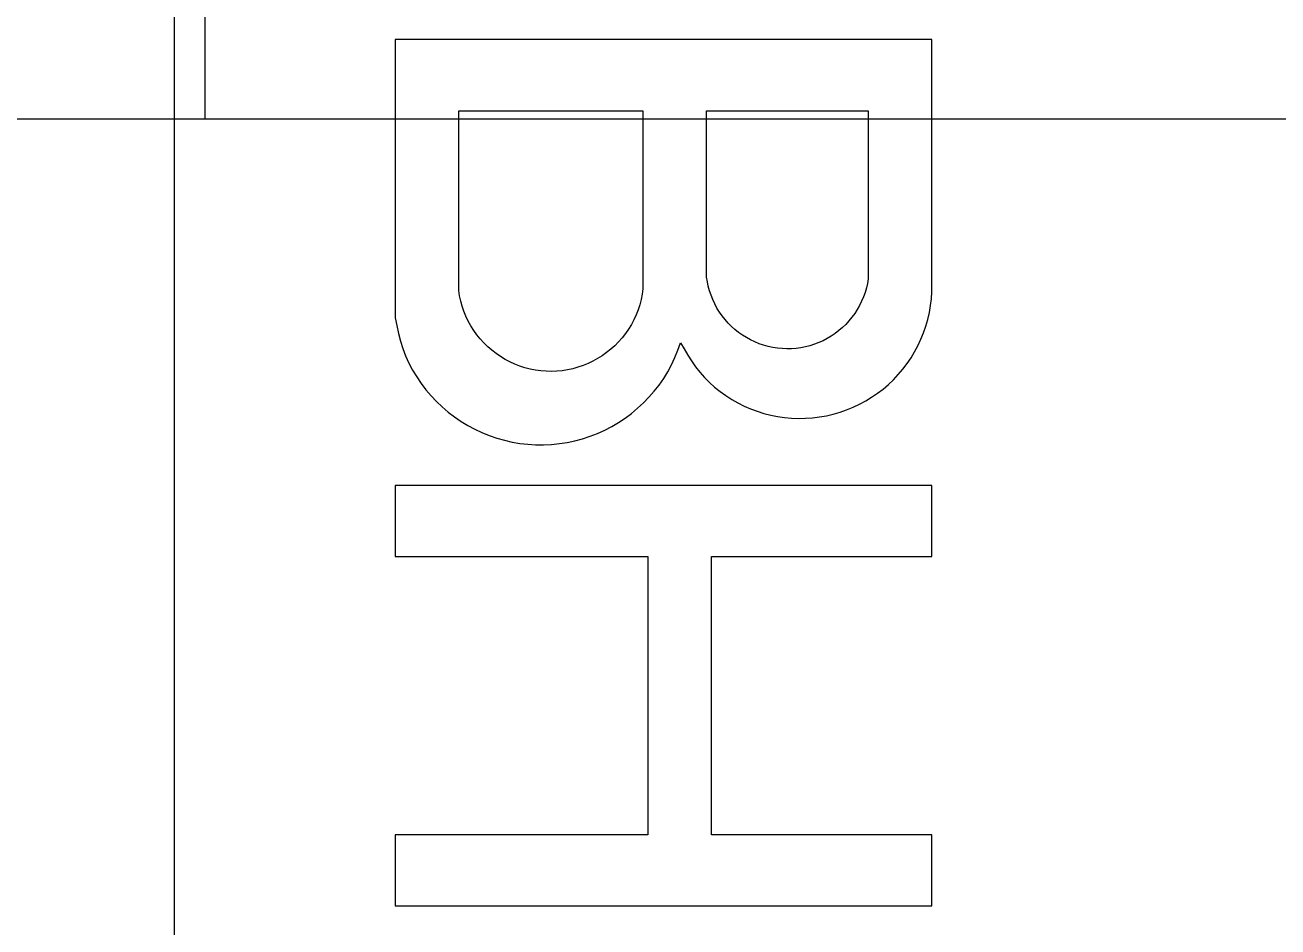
# Model space of a CAD drawing. Header units: millimetres. Extents: x 9328 to 11863, y 28633 to 29971.
# Drawn here: x 10189.89 to 10196.64, y 28815.1 to 28819.97 of the extents above; entities that cross this region are included whole.
import ezdxf

# ---------------------------------------------------------------- set-up
doc = ezdxf.new("R2010")
doc.units = ezdxf.units.MM
doc.linetypes.add('DASHED', pattern=[0])
doc.layers.add('dim_temp', color=161, linetype='Continuous', lineweight=9)
doc.layers.add('LP', color=7, linetype='Continuous', true_color=0xffffff)
doc.styles.add('_PUG_ERP', font='txt')
doc.dimstyles.new('_PUG_ERP', dxfattribs={"dimtxt": 8, "dimasz": 1.5, "dimexe": 0.5, "dimexo": 0.5, "dimgap": 0.5, "dimtad": 1, "dimtxsty": '_PUG_ERP', "dimblk": 'CLOSEDBLANK', "dimcen": 0, "dimclrd": 4, "dimclre": 4, "dimclrt": 3, "dimazin": 3, "dimtfac": 1, "dimtmove": 0, "dimatfit": 3, "dimldrblk": 'CLOSEDBLANK', "dimlwd": 9, "dimlwe": 9})

# ---------------------------------------------------------------- blocks, each defined once
blk = doc.blocks.new('*D1274')
at = {"layer": 'Defpoints', "color": 0}
for p in [(11099.4437, 28829.4611), (11104.4437, 28829.4611), (9349.4437, 28767.4611)]:
    blk.add_point(p, dxfattribs=at)
at = {"layer": 'dim_temp', "color": 4, "lineweight": 9}
blk.add_line((11099.9437, 28829.4611), (11117.5152, 28829.4611), dxfattribs=at)
at = {"layer": 'dim_temp', "color": 3, "lineweight": 18, "insert": (11111.2295, 28833.9611), "char_height": 8, "attachment_point": 5, "style": '_PUG_ERP'}
blk.add_mtext('62', dxfattribs=at)
blk = doc.blocks.new('_ClosedBlank')
blk = doc.blocks.new('*D1280')
at = {"layer": 'Defpoints', "color": 0}
for p in [(11099.4437, 28834.4611), (11099.4437, 28829.4611), (9349.4437, 28767.4611)]:
    blk.add_point(p, dxfattribs=at)
at = {"layer": 'dim_temp', "color": 4, "lineweight": 9}
blk.add_line((11099.4437, 28829.9611), (11099.4437, 28862.0087), dxfattribs=at)
at = {"layer": 'dim_temp', "color": 3, "lineweight": 18, "insert": (11094.9437, 28848.4849), "char_height": 8, "attachment_point": 5, "rotation": 90, "style": '_PUG_ERP'}
blk.add_mtext('1750', dxfattribs=at)

msp = doc.modelspace()

# ---------------------------------------------------------------- linework, layer by layer
at = {"layer": 'LP', "color": 31, "linetype": 'DASHED', "lineweight": 13, "ltscale": 1.77206}
for p in [(10190.8562, 28829.4611), (10183.4651, 28819.4611)]:
    msp.add_line(p, (10190.8562, 28819.4611), dxfattribs=at)
at = {"layer": 'LP', "color": 5, "linetype": 'DASHED', "lineweight": 13, "ltscale": 1.77206}
msp.add_line((10190.6907, 28828.7141), (10190.6907, 28799.4611), dxfattribs=at)
at = {"layer": 'LP', "color": 155, "linetype": 'DASHED', "lineweight": 13, "ltscale": 1.77206}
for p, q in [((10192.2256, 28819.5035), (10193.2192, 28819.5035)), ((10192.2256, 28818.535), (10192.2256, 28819.5035)), ((10192.2256, 28819.5035), (10193.2192, 28819.5035)), ((10192.2256, 28818.535), (10192.2256, 28819.5035)), ((10193.2192, 28819.5035), (10193.2192, 28818.5441)), ((10193.2192, 28819.5035), (10193.2192, 28818.5441)), ((10193.5625, 28819.5035), (10194.4342, 28819.5035)), ((10193.5625, 28818.6074), (10193.5625, 28819.5035)), ((10193.5625, 28819.5035), (10194.4342, 28819.5035)), ((10193.5625, 28818.6074), (10193.5625, 28819.5035)), ((10194.4342, 28819.5035), (10194.4342, 28818.5984)), ((10194.4342, 28819.5035), (10194.4342, 28818.5984))]:
    msp.add_line(p, q, dxfattribs=at)
at = {"layer": 'LP', "color": 2, "linetype": 'DASHED', "lineweight": 13, "ltscale": 1.77206}
msp.add_line((10190.8562, 28819.4611), (10276.8313, 28819.4611), dxfattribs=at)
at = {"layer": 'LP', "color": 155, "linetype": 'DASHED', "lineweight": 13, "ltscale": 1.77206}
for points in [[(10191.8823, 28819.8874), (10191.8823, 28819.8574), (10191.8823, 28819.8274), (10191.8823, 28819.7974), (10191.8823, 28819.7674), (10191.8823, 28819.7373), (10191.8823, 28819.7073), (10191.8823, 28819.6773), (10191.8823, 28819.6473), (10191.8823, 28819.6173), (10191.8823, 28819.5873), (10191.8823, 28819.5573), (10191.8823, 28819.5273), (10191.8823, 28819.4973), (10191.8823, 28819.4673), (10191.8823, 28819.4373), (10191.8823, 28819.4073), (10191.8823, 28819.3773), (10191.8823, 28819.3473), (10191.8823, 28819.3173), (10191.8823, 28819.2873), (10191.8823, 28819.2573), (10191.8823, 28819.2273), (10191.8823, 28819.1973), (10191.8823, 28819.1673), (10191.8823, 28819.1373), (10191.8823, 28819.1073), (10191.8823, 28819.0773), (10191.8823, 28819.0473), (10191.8823, 28819.0173), (10191.8823, 28818.9873), (10191.8823, 28818.9573), (10191.8823, 28818.9273), (10191.8823, 28818.8973), (10191.8823, 28818.8672), (10191.8823, 28818.8372), (10191.8823, 28818.8072), (10191.8823, 28818.7772), (10191.8823, 28818.7472), (10191.8823, 28818.7172), (10191.8823, 28818.6872), (10191.8823, 28818.6572), (10191.8823, 28818.6272), (10191.8823, 28818.5972), (10191.8823, 28818.5672), (10191.8823, 28818.5372), (10191.8823, 28818.5072), (10191.8823, 28818.4772), (10191.8823, 28818.4472), (10191.8823, 28818.4172), (10191.8823, 28818.3872)], [(10194.7775, 28819.8874), (10194.7198, 28819.8874), (10194.6621, 28819.8874), (10194.6044, 28819.8874), (10194.5467, 28819.8874), (10194.4889, 28819.8874), (10194.4311, 28819.8874), (10194.3733, 28819.8874), (10194.3154, 28819.8874), (10194.2576, 28819.8874), (10194.1997, 28819.8874), (10194.1418, 28819.8874), (10194.0839, 28819.8874), (10194.0259, 28819.8874), (10193.968, 28819.8874), (10193.91, 28819.8874), (10193.852, 28819.8874), (10193.7941, 28819.8874), (10193.7361, 28819.8874), (10193.678, 28819.8874), (10193.62, 28819.8874), (10193.562, 28819.8874), (10193.504, 28819.8874), (10193.446, 28819.8874), (10193.3879, 28819.8874), (10193.3299, 28819.8874), (10193.2719, 28819.8874), (10193.2138, 28819.8874), (10193.1558, 28819.8874), (10193.0978, 28819.8874), (10193.0398, 28819.8874), (10192.9817, 28819.8874), (10192.9237, 28819.8874), (10192.8657, 28819.8874), (10192.8077, 28819.8874), (10192.7498, 28819.8874), (10192.6918, 28819.8874), (10192.6339, 28819.8874), (10192.5759, 28819.8874), (10192.518, 28819.8874), (10192.4601, 28819.8874), (10192.4022, 28819.8874), (10192.3444, 28819.8874), (10192.2865, 28819.8874), (10192.2287, 28819.8874), (10192.1709, 28819.8874), (10192.1131, 28819.8874), (10192.0554, 28819.8874), (10191.9977, 28819.8874), (10191.94, 28819.8874), (10191.8823, 28819.8874)], [(10191.8823, 28819.8874), (10191.8823, 28819.8574), (10191.8823, 28819.8274), (10191.8823, 28819.7974), (10191.8823, 28819.7674), (10191.8823, 28819.7373), (10191.8823, 28819.7073), (10191.8823, 28819.6773), (10191.8823, 28819.6473), (10191.8823, 28819.6173), (10191.8823, 28819.5873), (10191.8823, 28819.5573), (10191.8823, 28819.5273), (10191.8823, 28819.4973), (10191.8823, 28819.4673), (10191.8823, 28819.4373), (10191.8823, 28819.4073), (10191.8823, 28819.3773), (10191.8823, 28819.3473), (10191.8823, 28819.3173), (10191.8823, 28819.2873), (10191.8823, 28819.2573), (10191.8823, 28819.2273), (10191.8823, 28819.1973), (10191.8823, 28819.1673), (10191.8823, 28819.1373), (10191.8823, 28819.1073), (10191.8823, 28819.0773), (10191.8823, 28819.0473), (10191.8823, 28819.0173), (10191.8823, 28818.9873), (10191.8823, 28818.9573), (10191.8823, 28818.9273), (10191.8823, 28818.8973), (10191.8823, 28818.8672), (10191.8823, 28818.8372), (10191.8823, 28818.8072), (10191.8823, 28818.7772), (10191.8823, 28818.7472), (10191.8823, 28818.7172), (10191.8823, 28818.6872), (10191.8823, 28818.6572), (10191.8823, 28818.6272), (10191.8823, 28818.5972), (10191.8823, 28818.5672), (10191.8823, 28818.5372), (10191.8823, 28818.5072), (10191.8823, 28818.4772), (10191.8823, 28818.4472), (10191.8823, 28818.4172), (10191.8823, 28818.3872)], [(10194.7775, 28819.8874), (10194.7198, 28819.8874), (10194.6621, 28819.8874), (10194.6044, 28819.8874), (10194.5467, 28819.8874), (10194.4889, 28819.8874), (10194.4311, 28819.8874), (10194.3733, 28819.8874), (10194.3154, 28819.8874), (10194.2576, 28819.8874), (10194.1997, 28819.8874), (10194.1418, 28819.8874), (10194.0839, 28819.8874), (10194.0259, 28819.8874), (10193.968, 28819.8874), (10193.91, 28819.8874), (10193.852, 28819.8874), (10193.7941, 28819.8874), (10193.7361, 28819.8874), (10193.678, 28819.8874), (10193.62, 28819.8874), (10193.562, 28819.8874), (10193.504, 28819.8874), (10193.446, 28819.8874), (10193.3879, 28819.8874), (10193.3299, 28819.8874), (10193.2719, 28819.8874), (10193.2138, 28819.8874), (10193.1558, 28819.8874), (10193.0978, 28819.8874), (10193.0398, 28819.8874), (10192.9817, 28819.8874), (10192.9237, 28819.8874), (10192.8657, 28819.8874), (10192.8077, 28819.8874), (10192.7498, 28819.8874), (10192.6918, 28819.8874), (10192.6339, 28819.8874), (10192.5759, 28819.8874), (10192.518, 28819.8874), (10192.4601, 28819.8874), (10192.4022, 28819.8874), (10192.3444, 28819.8874), (10192.2865, 28819.8874), (10192.2287, 28819.8874), (10192.1709, 28819.8874), (10192.1131, 28819.8874), (10192.0554, 28819.8874), (10191.9977, 28819.8874), (10191.94, 28819.8874), (10191.8823, 28819.8874)], [(10194.7775, 28818.5284), (10194.7775, 28818.5556), (10194.7775, 28818.5828), (10194.7775, 28818.6099), (10194.7775, 28818.6371), (10194.7775, 28818.6643), (10194.7775, 28818.6915), (10194.7775, 28818.7187), (10194.7775, 28818.7458), (10194.7775, 28818.773), (10194.7775, 28818.8002), (10194.7775, 28818.8274), (10194.7775, 28818.8546), (10194.7775, 28818.8817), (10194.7775, 28818.9089), (10194.7775, 28818.9361), (10194.7775, 28818.9633), (10194.7775, 28818.9905), (10194.7775, 28819.0176), (10194.7775, 28819.0448), (10194.7775, 28819.072), (10194.7775, 28819.0992), (10194.7775, 28819.1264), (10194.7775, 28819.1535), (10194.7775, 28819.1807), (10194.7775, 28819.2079), (10194.7775, 28819.2351), (10194.7775, 28819.2622), (10194.7775, 28819.2894), (10194.7775, 28819.3166), (10194.7775, 28819.3438), (10194.7775, 28819.371), (10194.7775, 28819.3981), (10194.7775, 28819.4253), (10194.7775, 28819.4525), (10194.7775, 28819.4797), (10194.7775, 28819.5069), (10194.7775, 28819.534), (10194.7775, 28819.5612), (10194.7775, 28819.5884), (10194.7775, 28819.6156), (10194.7775, 28819.6428), (10194.7775, 28819.6699), (10194.7775, 28819.6971), (10194.7775, 28819.7243), (10194.7775, 28819.7515), (10194.7775, 28819.7786), (10194.7775, 28819.8058), (10194.7775, 28819.833), (10194.7775, 28819.8602), (10194.7775, 28819.8874)], [(10194.7775, 28818.5284), (10194.7775, 28818.5556), (10194.7775, 28818.5828), (10194.7775, 28818.6099), (10194.7775, 28818.6371), (10194.7775, 28818.6643), (10194.7775, 28818.6915), (10194.7775, 28818.7187), (10194.7775, 28818.7458), (10194.7775, 28818.773), (10194.7775, 28818.8002), (10194.7775, 28818.8274), (10194.7775, 28818.8546), (10194.7775, 28818.8817), (10194.7775, 28818.9089), (10194.7775, 28818.9361), (10194.7775, 28818.9633), (10194.7775, 28818.9905), (10194.7775, 28819.0176), (10194.7775, 28819.0448), (10194.7775, 28819.072), (10194.7775, 28819.0992), (10194.7775, 28819.1264), (10194.7775, 28819.1535), (10194.7775, 28819.1807), (10194.7775, 28819.2079), (10194.7775, 28819.2351), (10194.7775, 28819.2622), (10194.7775, 28819.2894), (10194.7775, 28819.3166), (10194.7775, 28819.3438), (10194.7775, 28819.371), (10194.7775, 28819.3981), (10194.7775, 28819.4253), (10194.7775, 28819.4525), (10194.7775, 28819.4797), (10194.7775, 28819.5069), (10194.7775, 28819.534), (10194.7775, 28819.5612), (10194.7775, 28819.5884), (10194.7775, 28819.6156), (10194.7775, 28819.6428), (10194.7775, 28819.6699), (10194.7775, 28819.6971), (10194.7775, 28819.7243), (10194.7775, 28819.7515), (10194.7775, 28819.7786), (10194.7775, 28819.8058), (10194.7775, 28819.833), (10194.7775, 28819.8602), (10194.7775, 28819.8874)], [(10194.4342, 28818.5984), (10194.4299, 28818.5732), (10194.4241, 28818.5484), (10194.4169, 28818.524), (10194.4083, 28818.5), (10194.3984, 28818.4767), (10194.3872, 28818.4541), (10194.3748, 28818.4322), (10194.3611, 28818.411), (10194.346, 28818.3904), (10194.3299, 28818.3708), (10194.3127, 28818.3523), (10194.2945, 28818.3348), (10194.2754, 28818.3185), (10194.2553, 28818.3031), (10194.2343, 28818.2889), (10194.2124, 28818.2759), (10194.19, 28818.2643), (10194.1671, 28818.254), (10194.1435, 28818.2451), (10194.1194, 28818.2374), (10194.0948, 28818.2312), (10194.0698, 28818.2264), (10194.0448, 28818.223), (10194.0197, 28818.2211), (10193.9945, 28818.2206), (10193.9692, 28818.2216), (10193.9439, 28818.2241), (10193.9188, 28818.228), (10193.8941, 28818.2333), (10193.8699, 28818.24), (10193.846, 28818.2481), (10193.8224, 28818.2576), (10193.7994, 28818.2685), (10193.7772, 28818.2807), (10193.7557, 28818.294), (10193.7352, 28818.3085), (10193.7154, 28818.3243), (10193.6965, 28818.3412), (10193.6785, 28818.3593), (10193.6617, 28818.3782), (10193.6461, 28818.398), (10193.6316, 28818.4187), (10193.6183, 28818.4402), (10193.6062, 28818.4626), (10193.5954, 28818.4857), (10193.5861, 28818.5092), (10193.5781, 28818.5331), (10193.5715, 28818.5575), (10193.5663, 28818.5822), (10193.5625, 28818.6074)], [(10194.4342, 28818.5984), (10194.4299, 28818.5732), (10194.4241, 28818.5484), (10194.4169, 28818.524), (10194.4083, 28818.5), (10194.3984, 28818.4767), (10194.3872, 28818.4541), (10194.3748, 28818.4322), (10194.3611, 28818.411), (10194.346, 28818.3904), (10194.3299, 28818.3708), (10194.3127, 28818.3523), (10194.2945, 28818.3348), (10194.2754, 28818.3185), (10194.2553, 28818.3031), (10194.2343, 28818.2889), (10194.2124, 28818.2759), (10194.19, 28818.2643), (10194.1671, 28818.254), (10194.1435, 28818.2451), (10194.1194, 28818.2374), (10194.0948, 28818.2312), (10194.0698, 28818.2264), (10194.0448, 28818.223), (10194.0197, 28818.2211), (10193.9945, 28818.2206), (10193.9692, 28818.2216), (10193.9439, 28818.2241), (10193.9188, 28818.228), (10193.8941, 28818.2333), (10193.8699, 28818.24), (10193.846, 28818.2481), (10193.8224, 28818.2576), (10193.7994, 28818.2685), (10193.7772, 28818.2807), (10193.7557, 28818.294), (10193.7352, 28818.3085), (10193.7154, 28818.3243), (10193.6965, 28818.3412), (10193.6785, 28818.3593), (10193.6617, 28818.3782), (10193.6461, 28818.398), (10193.6316, 28818.4187), (10193.6183, 28818.4402), (10193.6062, 28818.4626), (10193.5954, 28818.4857), (10193.5861, 28818.5092), (10193.5781, 28818.5331), (10193.5715, 28818.5575), (10193.5663, 28818.5822), (10193.5625, 28818.6074)], [(10193.2192, 28818.5441), (10193.2152, 28818.5151), (10193.2094, 28818.4865), (10193.202, 28818.4582), (10193.1929, 28818.4304), (10193.1823, 28818.4033), (10193.1702, 28818.377), (10193.1566, 28818.3514), (10193.1416, 28818.3267), (10193.125, 28818.3027), (10193.107, 28818.2797), (10193.0878, 28818.2579), (10193.0674, 28818.2373), (10193.046, 28818.2179), (10193.0233, 28818.1998), (10192.9995, 28818.1829), (10192.9748, 28818.1674), (10192.9493, 28818.1535), (10192.9232, 28818.1411), (10192.8964, 28818.1302), (10192.8689, 28818.1209), (10192.8408, 28818.1131), (10192.8122, 28818.107), (10192.7836, 28818.1026), (10192.7548, 28818.0999), (10192.7259, 28818.0988), (10192.6969, 28818.0994), (10192.6678, 28818.1017), (10192.639, 28818.1057), (10192.6106, 28818.1113), (10192.5826, 28818.1186), (10192.5551, 28818.1274), (10192.528, 28818.1379), (10192.5014, 28818.15), (10192.4757, 28818.1635), (10192.451, 28818.1785), (10192.4272, 28818.1948), (10192.4043, 28818.2125), (10192.3824, 28818.2316), (10192.3615, 28818.252), (10192.342, 28818.2735), (10192.3238, 28818.296), (10192.3069, 28818.3195), (10192.2915, 28818.344), (10192.2773, 28818.3695), (10192.2647, 28818.3958), (10192.2537, 28818.4227), (10192.2442, 28818.45), (10192.2364, 28818.4779), (10192.2302, 28818.5062), (10192.2256, 28818.535)], [(10193.2192, 28818.5441), (10193.2152, 28818.5151), (10193.2094, 28818.4865), (10193.202, 28818.4582), (10193.1929, 28818.4304), (10193.1823, 28818.4033), (10193.1702, 28818.377), (10193.1566, 28818.3514), (10193.1416, 28818.3267), (10193.125, 28818.3027), (10193.107, 28818.2797), (10193.0878, 28818.2579), (10193.0674, 28818.2373), (10193.046, 28818.2179), (10193.0233, 28818.1998), (10192.9995, 28818.1829), (10192.9748, 28818.1674), (10192.9493, 28818.1535), (10192.9232, 28818.1411), (10192.8964, 28818.1302), (10192.8689, 28818.1209), (10192.8408, 28818.1131), (10192.8122, 28818.107), (10192.7836, 28818.1026), (10192.7548, 28818.0999), (10192.7259, 28818.0988), (10192.6969, 28818.0994), (10192.6678, 28818.1017), (10192.639, 28818.1057), (10192.6106, 28818.1113), (10192.5826, 28818.1186), (10192.5551, 28818.1274), (10192.528, 28818.1379), (10192.5014, 28818.15), (10192.4757, 28818.1635), (10192.451, 28818.1785), (10192.4272, 28818.1948), (10192.4043, 28818.2125), (10192.3824, 28818.2316), (10192.3615, 28818.252), (10192.342, 28818.2735), (10192.3238, 28818.296), (10192.3069, 28818.3195), (10192.2915, 28818.344), (10192.2773, 28818.3695), (10192.2647, 28818.3958), (10192.2537, 28818.4227), (10192.2442, 28818.45), (10192.2364, 28818.4779), (10192.2302, 28818.5062), (10192.2256, 28818.535)], [(10193.4225, 28818.2524), (10193.4415, 28818.2195), (10193.4609, 28818.1868), (10193.4811, 28818.1548), (10193.5025, 28818.1237), (10193.5255, 28818.0939), (10193.5504, 28818.0655), (10193.5772, 28818.0388), (10193.6056, 28818.0136), (10193.6354, 28817.99), (10193.6664, 28817.9681), (10193.6984, 28817.9477), (10193.7314, 28817.929), (10193.7652, 28817.9121), (10193.7999, 28817.897), (10193.8354, 28817.8837), (10193.8715, 28817.8724), (10193.9082, 28817.8631), (10193.9453, 28817.8557), (10193.9828, 28817.8503), (10194.0205, 28817.8469), (10194.0583, 28817.8455), (10194.0962, 28817.8461), (10194.1339, 28817.8487), (10194.1715, 28817.8533), (10194.2087, 28817.8599), (10194.2455, 28817.8684), (10194.2818, 28817.8789), (10194.3175, 28817.8913), (10194.3525, 28817.9056), (10194.3867, 28817.9217), (10194.42, 28817.9396), (10194.4522, 28817.9593), (10194.4834, 28817.9806), (10194.5135, 28818.0036), (10194.5422, 28818.0281), (10194.5696, 28818.0541), (10194.5957, 28818.0816), (10194.6202, 28818.1103), (10194.6431, 28818.1404), (10194.6644, 28818.1717), (10194.684, 28818.204), (10194.7019, 28818.2374), (10194.7181, 28818.2717), (10194.7326, 28818.3067), (10194.7451, 28818.3425), (10194.7557, 28818.3789), (10194.7641, 28818.4158), (10194.7703, 28818.4531), (10194.7744, 28818.4907), (10194.7775, 28818.5284)], [(10193.4225, 28818.2524), (10193.4415, 28818.2195), (10193.4609, 28818.1868), (10193.4811, 28818.1548), (10193.5025, 28818.1237), (10193.5255, 28818.0939), (10193.5504, 28818.0655), (10193.5772, 28818.0388), (10193.6056, 28818.0136), (10193.6354, 28817.99), (10193.6664, 28817.9681), (10193.6984, 28817.9477), (10193.7314, 28817.929), (10193.7652, 28817.9121), (10193.7999, 28817.897), (10193.8354, 28817.8837), (10193.8715, 28817.8724), (10193.9082, 28817.8631), (10193.9453, 28817.8557), (10193.9828, 28817.8503), (10194.0205, 28817.8469), (10194.0583, 28817.8455), (10194.0962, 28817.8461), (10194.1339, 28817.8487), (10194.1715, 28817.8533), (10194.2087, 28817.8599), (10194.2455, 28817.8684), (10194.2818, 28817.8789), (10194.3175, 28817.8913), (10194.3525, 28817.9056), (10194.3867, 28817.9217), (10194.42, 28817.9396), (10194.4522, 28817.9593), (10194.4834, 28817.9806), (10194.5135, 28818.0036), (10194.5422, 28818.0281), (10194.5696, 28818.0541), (10194.5957, 28818.0816), (10194.6202, 28818.1103), (10194.6431, 28818.1404), (10194.6644, 28818.1717), (10194.684, 28818.204), (10194.7019, 28818.2374), (10194.7181, 28818.2717), (10194.7326, 28818.3067), (10194.7451, 28818.3425), (10194.7557, 28818.3789), (10194.7641, 28818.4158), (10194.7703, 28818.4531), (10194.7744, 28818.4907), (10194.7775, 28818.5284)], [(10191.8823, 28818.3872), (10191.8916, 28818.3453), (10191.9014, 28818.3037), (10191.9123, 28818.2624), (10191.9249, 28818.2218), (10191.9397, 28818.182), (10191.957, 28818.1432), (10191.9769, 28818.1055), (10191.9991, 28818.0689), (10192.0233, 28818.0337), (10192.0494, 28817.9997), (10192.077, 28817.9672), (10192.1063, 28817.9362), (10192.1371, 28817.9068), (10192.1694, 28817.8792), (10192.2032, 28817.8533), (10192.2384, 28817.8293), (10192.2749, 28817.8072), (10192.3125, 28817.787), (10192.3511, 28817.769), (10192.3906, 28817.753), (10192.431, 28817.7392), (10192.472, 28817.7275), (10192.5136, 28817.7181), (10192.5557, 28817.7109), (10192.5981, 28817.706), (10192.6406, 28817.7034), (10192.6833, 28817.7031), (10192.7259, 28817.7051), (10192.7684, 28817.7094), (10192.8106, 28817.7159), (10192.8524, 28817.7248), (10192.8936, 28817.7358), (10192.9342, 28817.7491), (10192.9741, 28817.7645), (10193.013, 28817.782), (10193.051, 28817.8016), (10193.0878, 28817.8233), (10193.1234, 28817.8469), (10193.1576, 28817.8724), (10193.1905, 28817.8997), (10193.2218, 28817.9288), (10193.2517, 28817.9595), (10193.2799, 28817.9917), (10193.3064, 28818.0253), (10193.331, 28818.0603), (10193.3535, 28818.0967), (10193.3736, 28818.1342), (10193.3914, 28818.1729), (10193.4074, 28818.2125), (10193.4225, 28818.2524)], [(10191.8823, 28818.3872), (10191.8916, 28818.3453), (10191.9014, 28818.3037), (10191.9123, 28818.2624), (10191.9249, 28818.2218), (10191.9397, 28818.182), (10191.957, 28818.1432), (10191.9769, 28818.1055), (10191.9991, 28818.0689), (10192.0233, 28818.0337), (10192.0494, 28817.9997), (10192.077, 28817.9672), (10192.1063, 28817.9362), (10192.1371, 28817.9068), (10192.1694, 28817.8792), (10192.2032, 28817.8533), (10192.2384, 28817.8293), (10192.2749, 28817.8072), (10192.3125, 28817.787), (10192.3511, 28817.769), (10192.3906, 28817.753), (10192.431, 28817.7392), (10192.472, 28817.7275), (10192.5136, 28817.7181), (10192.5557, 28817.7109), (10192.5981, 28817.706), (10192.6406, 28817.7034), (10192.6833, 28817.7031), (10192.7259, 28817.7051), (10192.7684, 28817.7094), (10192.8106, 28817.7159), (10192.8524, 28817.7248), (10192.8936, 28817.7358), (10192.9342, 28817.7491), (10192.9741, 28817.7645), (10193.013, 28817.782), (10193.051, 28817.8016), (10193.0878, 28817.8233), (10193.1234, 28817.8469), (10193.1576, 28817.8724), (10193.1905, 28817.8997), (10193.2218, 28817.9288), (10193.2517, 28817.9595), (10193.2799, 28817.9917), (10193.3064, 28818.0253), (10193.331, 28818.0603), (10193.3535, 28818.0967), (10193.3736, 28818.1342), (10193.3914, 28818.1729), (10193.4074, 28818.2125), (10193.4225, 28818.2524)], [(10194.7775, 28817.4845), (10194.7198, 28817.4845), (10194.6621, 28817.4845), (10194.6044, 28817.4845), (10194.5467, 28817.4845), (10194.4889, 28817.4845), (10194.4311, 28817.4845), (10194.3733, 28817.4845), (10194.3154, 28817.4845), (10194.2576, 28817.4845), (10194.1997, 28817.4845), (10194.1418, 28817.4845), (10194.0839, 28817.4845), (10194.0259, 28817.4845), (10193.968, 28817.4845), (10193.91, 28817.4845), (10193.852, 28817.4845), (10193.7941, 28817.4845), (10193.7361, 28817.4845), (10193.678, 28817.4845), (10193.62, 28817.4845), (10193.562, 28817.4845), (10193.504, 28817.4845), (10193.446, 28817.4845), (10193.3879, 28817.4845), (10193.3299, 28817.4845), (10193.2719, 28817.4845), (10193.2138, 28817.4845), (10193.1558, 28817.4845), (10193.0978, 28817.4845), (10193.0398, 28817.4845), (10192.9817, 28817.4845), (10192.9237, 28817.4845), (10192.8657, 28817.4845), (10192.8077, 28817.4845), (10192.7498, 28817.4845), (10192.6918, 28817.4845), (10192.6339, 28817.4845), (10192.5759, 28817.4845), (10192.518, 28817.4845), (10192.4601, 28817.4845), (10192.4022, 28817.4845), (10192.3444, 28817.4845), (10192.2865, 28817.4845), (10192.2287, 28817.4845), (10192.1709, 28817.4845), (10192.1131, 28817.4845), (10192.0554, 28817.4845), (10191.9977, 28817.4845), (10191.94, 28817.4845), (10191.8823, 28817.4845)], [(10191.8823, 28817.4845), (10191.8823, 28817.4768), (10191.8823, 28817.4692), (10191.8823, 28817.4615), (10191.8823, 28817.4538), (10191.8823, 28817.4461), (10191.8823, 28817.4385), (10191.8823, 28817.4308), (10191.8823, 28817.4231), (10191.8823, 28817.4154), (10191.8823, 28817.4077), (10191.8823, 28817.4001), (10191.8823, 28817.3924), (10191.8823, 28817.3847), (10191.8823, 28817.377), (10191.8823, 28817.3694), (10191.8823, 28817.3617), (10191.8823, 28817.354), (10191.8823, 28817.3463), (10191.8823, 28817.3386), (10191.8823, 28817.331), (10191.8823, 28817.3233), (10191.8823, 28817.3156), (10191.8823, 28817.3079), (10191.8823, 28817.3003), (10191.8823, 28817.2926), (10191.8823, 28817.2849), (10191.8823, 28817.2772), (10191.8823, 28817.2695), (10191.8823, 28817.2619), (10191.8823, 28817.2542), (10191.8823, 28817.2465), (10191.8823, 28817.2388), (10191.8823, 28817.2312), (10191.8823, 28817.2235), (10191.8823, 28817.2158), (10191.8823, 28817.2081), (10191.8823, 28817.2004), (10191.8823, 28817.1928), (10191.8823, 28817.1851), (10191.8823, 28817.1774), (10191.8823, 28817.1697), (10191.8823, 28817.162), (10191.8823, 28817.1544), (10191.8823, 28817.1467), (10191.8823, 28817.139), (10191.8823, 28817.1313), (10191.8823, 28817.1237), (10191.8823, 28817.116), (10191.8823, 28817.1083), (10191.8823, 28817.1006)], [(10194.7775, 28817.4845), (10194.7198, 28817.4845), (10194.6621, 28817.4845), (10194.6044, 28817.4845), (10194.5467, 28817.4845), (10194.4889, 28817.4845), (10194.4311, 28817.4845), (10194.3733, 28817.4845), (10194.3154, 28817.4845), (10194.2576, 28817.4845), (10194.1997, 28817.4845), (10194.1418, 28817.4845), (10194.0839, 28817.4845), (10194.0259, 28817.4845), (10193.968, 28817.4845), (10193.91, 28817.4845), (10193.852, 28817.4845), (10193.7941, 28817.4845), (10193.7361, 28817.4845), (10193.678, 28817.4845), (10193.62, 28817.4845), (10193.562, 28817.4845), (10193.504, 28817.4845), (10193.446, 28817.4845), (10193.3879, 28817.4845), (10193.3299, 28817.4845), (10193.2719, 28817.4845), (10193.2138, 28817.4845), (10193.1558, 28817.4845), (10193.0978, 28817.4845), (10193.0398, 28817.4845), (10192.9817, 28817.4845), (10192.9237, 28817.4845), (10192.8657, 28817.4845), (10192.8077, 28817.4845), (10192.7498, 28817.4845), (10192.6918, 28817.4845), (10192.6339, 28817.4845), (10192.5759, 28817.4845), (10192.518, 28817.4845), (10192.4601, 28817.4845), (10192.4022, 28817.4845), (10192.3444, 28817.4845), (10192.2865, 28817.4845), (10192.2287, 28817.4845), (10192.1709, 28817.4845), (10192.1131, 28817.4845), (10192.0554, 28817.4845), (10191.9977, 28817.4845), (10191.94, 28817.4845), (10191.8823, 28817.4845)], [(10191.8823, 28817.4845), (10191.8823, 28817.4768), (10191.8823, 28817.4692), (10191.8823, 28817.4615), (10191.8823, 28817.4538), (10191.8823, 28817.4461), (10191.8823, 28817.4385), (10191.8823, 28817.4308), (10191.8823, 28817.4231), (10191.8823, 28817.4154), (10191.8823, 28817.4077), (10191.8823, 28817.4001), (10191.8823, 28817.3924), (10191.8823, 28817.3847), (10191.8823, 28817.377), (10191.8823, 28817.3694), (10191.8823, 28817.3617), (10191.8823, 28817.354), (10191.8823, 28817.3463), (10191.8823, 28817.3386), (10191.8823, 28817.331), (10191.8823, 28817.3233), (10191.8823, 28817.3156), (10191.8823, 28817.3079), (10191.8823, 28817.3003), (10191.8823, 28817.2926), (10191.8823, 28817.2849), (10191.8823, 28817.2772), (10191.8823, 28817.2695), (10191.8823, 28817.2619), (10191.8823, 28817.2542), (10191.8823, 28817.2465), (10191.8823, 28817.2388), (10191.8823, 28817.2312), (10191.8823, 28817.2235), (10191.8823, 28817.2158), (10191.8823, 28817.2081), (10191.8823, 28817.2004), (10191.8823, 28817.1928), (10191.8823, 28817.1851), (10191.8823, 28817.1774), (10191.8823, 28817.1697), (10191.8823, 28817.162), (10191.8823, 28817.1544), (10191.8823, 28817.1467), (10191.8823, 28817.139), (10191.8823, 28817.1313), (10191.8823, 28817.1237), (10191.8823, 28817.116), (10191.8823, 28817.1083), (10191.8823, 28817.1006)], [(10194.7775, 28817.1006), (10194.7775, 28817.1083), (10194.7775, 28817.116), (10194.7775, 28817.1237), (10194.7775, 28817.1313), (10194.7775, 28817.139), (10194.7775, 28817.1467), (10194.7775, 28817.1544), (10194.7775, 28817.162), (10194.7775, 28817.1697), (10194.7775, 28817.1774), (10194.7775, 28817.1851), (10194.7775, 28817.1928), (10194.7775, 28817.2004), (10194.7775, 28817.2081), (10194.7775, 28817.2158), (10194.7775, 28817.2235), (10194.7775, 28817.2312), (10194.7775, 28817.2388), (10194.7775, 28817.2465), (10194.7775, 28817.2542), (10194.7775, 28817.2619), (10194.7775, 28817.2695), (10194.7775, 28817.2772), (10194.7775, 28817.2849), (10194.7775, 28817.2926), (10194.7775, 28817.3003), (10194.7775, 28817.3079), (10194.7775, 28817.3156), (10194.7775, 28817.3233), (10194.7775, 28817.331), (10194.7775, 28817.3386), (10194.7775, 28817.3463), (10194.7775, 28817.354), (10194.7775, 28817.3617), (10194.7775, 28817.3694), (10194.7775, 28817.377), (10194.7775, 28817.3847), (10194.7775, 28817.3924), (10194.7775, 28817.4001), (10194.7775, 28817.4077), (10194.7775, 28817.4154), (10194.7775, 28817.4231), (10194.7775, 28817.4308), (10194.7775, 28817.4385), (10194.7775, 28817.4461), (10194.7775, 28817.4538), (10194.7775, 28817.4615), (10194.7775, 28817.4692), (10194.7775, 28817.4768), (10194.7775, 28817.4845)], [(10194.7775, 28817.1006), (10194.7775, 28817.1083), (10194.7775, 28817.116), (10194.7775, 28817.1237), (10194.7775, 28817.1313), (10194.7775, 28817.139), (10194.7775, 28817.1467), (10194.7775, 28817.1544), (10194.7775, 28817.162), (10194.7775, 28817.1697), (10194.7775, 28817.1774), (10194.7775, 28817.1851), (10194.7775, 28817.1928), (10194.7775, 28817.2004), (10194.7775, 28817.2081), (10194.7775, 28817.2158), (10194.7775, 28817.2235), (10194.7775, 28817.2312), (10194.7775, 28817.2388), (10194.7775, 28817.2465), (10194.7775, 28817.2542), (10194.7775, 28817.2619), (10194.7775, 28817.2695), (10194.7775, 28817.2772), (10194.7775, 28817.2849), (10194.7775, 28817.2926), (10194.7775, 28817.3003), (10194.7775, 28817.3079), (10194.7775, 28817.3156), (10194.7775, 28817.3233), (10194.7775, 28817.331), (10194.7775, 28817.3386), (10194.7775, 28817.3463), (10194.7775, 28817.354), (10194.7775, 28817.3617), (10194.7775, 28817.3694), (10194.7775, 28817.377), (10194.7775, 28817.3847), (10194.7775, 28817.3924), (10194.7775, 28817.4001), (10194.7775, 28817.4077), (10194.7775, 28817.4154), (10194.7775, 28817.4231), (10194.7775, 28817.4308), (10194.7775, 28817.4385), (10194.7775, 28817.4461), (10194.7775, 28817.4538), (10194.7775, 28817.4615), (10194.7775, 28817.4692), (10194.7775, 28817.4768), (10194.7775, 28817.4845)], [(10191.8823, 28817.1006), (10191.9095, 28817.1006), (10191.9367, 28817.1006), (10191.9638, 28817.1006), (10191.991, 28817.1006), (10192.0182, 28817.1006), (10192.0454, 28817.1006), (10192.0726, 28817.1006), (10192.0998, 28817.1006), (10192.127, 28817.1006), (10192.1543, 28817.1006), (10192.1815, 28817.1006), (10192.2087, 28817.1006), (10192.236, 28817.1006), (10192.2632, 28817.1006), (10192.2905, 28817.1006), (10192.3177, 28817.1006), (10192.345, 28817.1006), (10192.3722, 28817.1006), (10192.3995, 28817.1006), (10192.4268, 28817.1006), (10192.454, 28817.1006), (10192.4813, 28817.1006), (10192.5086, 28817.1006), (10192.5359, 28817.1006), (10192.5632, 28817.1006), (10192.5905, 28817.1006), (10192.6178, 28817.1006), (10192.6451, 28817.1006), (10192.6724, 28817.1006), (10192.6997, 28817.1006), (10192.727, 28817.1006), (10192.7543, 28817.1006), (10192.7816, 28817.1006), (10192.809, 28817.1006), (10192.8363, 28817.1006), (10192.8636, 28817.1006), (10192.8909, 28817.1006), (10192.9183, 28817.1006), (10192.9456, 28817.1006), (10192.9729, 28817.1006), (10193.0003, 28817.1006), (10193.0276, 28817.1006), (10193.0549, 28817.1006), (10193.0823, 28817.1006), (10193.1096, 28817.1006), (10193.137, 28817.1006), (10193.1643, 28817.1006), (10193.1916, 28817.1006), (10193.219, 28817.1006), (10193.2463, 28817.1006)], [(10191.8823, 28817.1006), (10191.9095, 28817.1006), (10191.9367, 28817.1006), (10191.9638, 28817.1006), (10191.991, 28817.1006), (10192.0182, 28817.1006), (10192.0454, 28817.1006), (10192.0726, 28817.1006), (10192.0998, 28817.1006), (10192.127, 28817.1006), (10192.1543, 28817.1006), (10192.1815, 28817.1006), (10192.2087, 28817.1006), (10192.236, 28817.1006), (10192.2632, 28817.1006), (10192.2905, 28817.1006), (10192.3177, 28817.1006), (10192.345, 28817.1006), (10192.3722, 28817.1006), (10192.3995, 28817.1006), (10192.4268, 28817.1006), (10192.454, 28817.1006), (10192.4813, 28817.1006), (10192.5086, 28817.1006), (10192.5359, 28817.1006), (10192.5632, 28817.1006), (10192.5905, 28817.1006), (10192.6178, 28817.1006), (10192.6451, 28817.1006), (10192.6724, 28817.1006), (10192.6997, 28817.1006), (10192.727, 28817.1006), (10192.7543, 28817.1006), (10192.7816, 28817.1006), (10192.809, 28817.1006), (10192.8363, 28817.1006), (10192.8636, 28817.1006), (10192.8909, 28817.1006), (10192.9183, 28817.1006), (10192.9456, 28817.1006), (10192.9729, 28817.1006), (10193.0003, 28817.1006), (10193.0276, 28817.1006), (10193.0549, 28817.1006), (10193.0823, 28817.1006), (10193.1096, 28817.1006), (10193.137, 28817.1006), (10193.1643, 28817.1006), (10193.1916, 28817.1006), (10193.219, 28817.1006), (10193.2463, 28817.1006)], [(10193.2463, 28817.1006), (10193.2463, 28817.0706), (10193.2463, 28817.0406), (10193.2463, 28817.0107), (10193.2463, 28816.9807), (10193.2463, 28816.9507), (10193.2463, 28816.9207), (10193.2463, 28816.8907), (10193.2463, 28816.8607), (10193.2463, 28816.8307), (10193.2463, 28816.8007), (10193.2463, 28816.7707), (10193.2463, 28816.7408), (10193.2463, 28816.7108), (10193.2463, 28816.6808), (10193.2463, 28816.6508), (10193.2463, 28816.6208), (10193.2463, 28816.5908), (10193.2463, 28816.5608), (10193.2463, 28816.5308), (10193.2463, 28816.5008), (10193.2463, 28816.4708), (10193.2463, 28816.4409), (10193.2463, 28816.4109), (10193.2463, 28816.3809), (10193.2463, 28816.3509), (10193.2463, 28816.3209), (10193.2463, 28816.2909), (10193.2463, 28816.2609), (10193.2463, 28816.2309), (10193.2463, 28816.2009), (10193.2463, 28816.1709), (10193.2463, 28816.141), (10193.2463, 28816.111), (10193.2463, 28816.081), (10193.2463, 28816.051), (10193.2463, 28816.021), (10193.2463, 28815.991), (10193.2463, 28815.961), (10193.2463, 28815.931), (10193.2463, 28815.901), (10193.2463, 28815.8711), (10193.2463, 28815.8411), (10193.2463, 28815.8111), (10193.2463, 28815.7811), (10193.2463, 28815.7511), (10193.2463, 28815.7211), (10193.2463, 28815.6911), (10193.2463, 28815.6611), (10193.2463, 28815.6311), (10193.2463, 28815.6011)], [(10193.2463, 28817.1006), (10193.2463, 28817.0706), (10193.2463, 28817.0406), (10193.2463, 28817.0107), (10193.2463, 28816.9807), (10193.2463, 28816.9507), (10193.2463, 28816.9207), (10193.2463, 28816.8907), (10193.2463, 28816.8607), (10193.2463, 28816.8307), (10193.2463, 28816.8007), (10193.2463, 28816.7707), (10193.2463, 28816.7408), (10193.2463, 28816.7108), (10193.2463, 28816.6808), (10193.2463, 28816.6508), (10193.2463, 28816.6208), (10193.2463, 28816.5908), (10193.2463, 28816.5608), (10193.2463, 28816.5308), (10193.2463, 28816.5008), (10193.2463, 28816.4708), (10193.2463, 28816.4409), (10193.2463, 28816.4109), (10193.2463, 28816.3809), (10193.2463, 28816.3509), (10193.2463, 28816.3209), (10193.2463, 28816.2909), (10193.2463, 28816.2609), (10193.2463, 28816.2309), (10193.2463, 28816.2009), (10193.2463, 28816.1709), (10193.2463, 28816.141), (10193.2463, 28816.111), (10193.2463, 28816.081), (10193.2463, 28816.051), (10193.2463, 28816.021), (10193.2463, 28815.991), (10193.2463, 28815.961), (10193.2463, 28815.931), (10193.2463, 28815.901), (10193.2463, 28815.8711), (10193.2463, 28815.8411), (10193.2463, 28815.8111), (10193.2463, 28815.7811), (10193.2463, 28815.7511), (10193.2463, 28815.7211), (10193.2463, 28815.6911), (10193.2463, 28815.6611), (10193.2463, 28815.6311), (10193.2463, 28815.6011)], [(10193.5896, 28817.1006), (10193.6134, 28817.1006), (10193.6372, 28817.1006), (10193.661, 28817.1006), (10193.6849, 28817.1006), (10193.7087, 28817.1006), (10193.7325, 28817.1006), (10193.7563, 28817.1006), (10193.7801, 28817.1006), (10193.8039, 28817.1006), (10193.8277, 28817.1006), (10193.8515, 28817.1006), (10193.8753, 28817.1006), (10193.8991, 28817.1006), (10193.9229, 28817.1006), (10193.9467, 28817.1006), (10193.9705, 28817.1006), (10193.9943, 28817.1006), (10194.0181, 28817.1006), (10194.0419, 28817.1006), (10194.0656, 28817.1006), (10194.0894, 28817.1006), (10194.1132, 28817.1006), (10194.137, 28817.1006), (10194.1607, 28817.1006), (10194.1845, 28817.1006), (10194.2083, 28817.1006), (10194.232, 28817.1006), (10194.2558, 28817.1006), (10194.2795, 28817.1006), (10194.3033, 28817.1006), (10194.327, 28817.1006), (10194.3508, 28817.1006), (10194.3745, 28817.1006), (10194.3983, 28817.1006), (10194.422, 28817.1006), (10194.4457, 28817.1006), (10194.4694, 28817.1006), (10194.4932, 28817.1006), (10194.5169, 28817.1006), (10194.5406, 28817.1006), (10194.5643, 28817.1006), (10194.588, 28817.1006), (10194.6117, 28817.1006), (10194.6354, 28817.1006), (10194.6591, 28817.1006), (10194.6828, 28817.1006), (10194.7065, 28817.1006), (10194.7301, 28817.1006), (10194.7538, 28817.1006), (10194.7775, 28817.1006)], [(10193.5896, 28815.6011), (10193.5896, 28815.6311), (10193.5896, 28815.6611), (10193.5896, 28815.6911), (10193.5896, 28815.7211), (10193.5896, 28815.7511), (10193.5896, 28815.7811), (10193.5896, 28815.8111), (10193.5896, 28815.8411), (10193.5896, 28815.8711), (10193.5896, 28815.901), (10193.5896, 28815.931), (10193.5896, 28815.961), (10193.5896, 28815.991), (10193.5896, 28816.021), (10193.5896, 28816.051), (10193.5896, 28816.081), (10193.5896, 28816.111), (10193.5896, 28816.141), (10193.5896, 28816.1709), (10193.5896, 28816.2009), (10193.5896, 28816.2309), (10193.5896, 28816.2609), (10193.5896, 28816.2909), (10193.5896, 28816.3209), (10193.5896, 28816.3509), (10193.5896, 28816.3809), (10193.5896, 28816.4109), (10193.5896, 28816.4409), (10193.5896, 28816.4708), (10193.5896, 28816.5008), (10193.5896, 28816.5308), (10193.5896, 28816.5608), (10193.5896, 28816.5908), (10193.5896, 28816.6208), (10193.5896, 28816.6508), (10193.5896, 28816.6808), (10193.5896, 28816.7108), (10193.5896, 28816.7408), (10193.5896, 28816.7707), (10193.5896, 28816.8007), (10193.5896, 28816.8307), (10193.5896, 28816.8607), (10193.5896, 28816.8907), (10193.5896, 28816.9207), (10193.5896, 28816.9507), (10193.5896, 28816.9807), (10193.5896, 28817.0107), (10193.5896, 28817.0406), (10193.5896, 28817.0706), (10193.5896, 28817.1006)], [(10193.5896, 28815.6011), (10193.5896, 28815.6311), (10193.5896, 28815.6611), (10193.5896, 28815.6911), (10193.5896, 28815.7211), (10193.5896, 28815.7511), (10193.5896, 28815.7811), (10193.5896, 28815.8111), (10193.5896, 28815.8411), (10193.5896, 28815.8711), (10193.5896, 28815.901), (10193.5896, 28815.931), (10193.5896, 28815.961), (10193.5896, 28815.991), (10193.5896, 28816.021), (10193.5896, 28816.051), (10193.5896, 28816.081), (10193.5896, 28816.111), (10193.5896, 28816.141), (10193.5896, 28816.1709), (10193.5896, 28816.2009), (10193.5896, 28816.2309), (10193.5896, 28816.2609), (10193.5896, 28816.2909), (10193.5896, 28816.3209), (10193.5896, 28816.3509), (10193.5896, 28816.3809), (10193.5896, 28816.4109), (10193.5896, 28816.4409), (10193.5896, 28816.4708), (10193.5896, 28816.5008), (10193.5896, 28816.5308), (10193.5896, 28816.5608), (10193.5896, 28816.5908), (10193.5896, 28816.6208), (10193.5896, 28816.6508), (10193.5896, 28816.6808), (10193.5896, 28816.7108), (10193.5896, 28816.7408), (10193.5896, 28816.7707), (10193.5896, 28816.8007), (10193.5896, 28816.8307), (10193.5896, 28816.8607), (10193.5896, 28816.8907), (10193.5896, 28816.9207), (10193.5896, 28816.9507), (10193.5896, 28816.9807), (10193.5896, 28817.0107), (10193.5896, 28817.0406), (10193.5896, 28817.0706), (10193.5896, 28817.1006)], [(10193.5896, 28817.1006), (10193.6134, 28817.1006), (10193.6372, 28817.1006), (10193.661, 28817.1006), (10193.6849, 28817.1006), (10193.7087, 28817.1006), (10193.7325, 28817.1006), (10193.7563, 28817.1006), (10193.7801, 28817.1006), (10193.8039, 28817.1006), (10193.8277, 28817.1006), (10193.8515, 28817.1006), (10193.8753, 28817.1006), (10193.8991, 28817.1006), (10193.9229, 28817.1006), (10193.9467, 28817.1006), (10193.9705, 28817.1006), (10193.9943, 28817.1006), (10194.0181, 28817.1006), (10194.0419, 28817.1006), (10194.0656, 28817.1006), (10194.0894, 28817.1006), (10194.1132, 28817.1006), (10194.137, 28817.1006), (10194.1607, 28817.1006), (10194.1845, 28817.1006), (10194.2083, 28817.1006), (10194.232, 28817.1006), (10194.2558, 28817.1006), (10194.2795, 28817.1006), (10194.3033, 28817.1006), (10194.327, 28817.1006), (10194.3508, 28817.1006), (10194.3745, 28817.1006), (10194.3983, 28817.1006), (10194.422, 28817.1006), (10194.4457, 28817.1006), (10194.4694, 28817.1006), (10194.4932, 28817.1006), (10194.5169, 28817.1006), (10194.5406, 28817.1006), (10194.5643, 28817.1006), (10194.588, 28817.1006), (10194.6117, 28817.1006), (10194.6354, 28817.1006), (10194.6591, 28817.1006), (10194.6828, 28817.1006), (10194.7065, 28817.1006), (10194.7301, 28817.1006), (10194.7538, 28817.1006), (10194.7775, 28817.1006)], [(10191.8823, 28815.6011), (10191.8823, 28815.5935), (10191.8823, 28815.5858), (10191.8823, 28815.5781), (10191.8823, 28815.5704), (10191.8823, 28815.5628), (10191.8823, 28815.5551), (10191.8823, 28815.5474), (10191.8823, 28815.5397), (10191.8823, 28815.532), (10191.8823, 28815.5244), (10191.8823, 28815.5167), (10191.8823, 28815.509), (10191.8823, 28815.5013), (10191.8823, 28815.4937), (10191.8823, 28815.486), (10191.8823, 28815.4783), (10191.8823, 28815.4706), (10191.8823, 28815.4629), (10191.8823, 28815.4553), (10191.8823, 28815.4476), (10191.8823, 28815.4399), (10191.8823, 28815.4322), (10191.8823, 28815.4246), (10191.8823, 28815.4169), (10191.8823, 28815.4092), (10191.8823, 28815.4015), (10191.8823, 28815.3938), (10191.8823, 28815.3862), (10191.8823, 28815.3785), (10191.8823, 28815.3708), (10191.8823, 28815.3631), (10191.8823, 28815.3555), (10191.8823, 28815.3478), (10191.8823, 28815.3401), (10191.8823, 28815.3324), (10191.8823, 28815.3247), (10191.8823, 28815.3171), (10191.8823, 28815.3094), (10191.8823, 28815.3017), (10191.8823, 28815.294), (10191.8823, 28815.2863), (10191.8823, 28815.2787), (10191.8823, 28815.271), (10191.8823, 28815.2633), (10191.8823, 28815.2556), (10191.8823, 28815.248), (10191.8823, 28815.2403), (10191.8823, 28815.2326), (10191.8823, 28815.2249), (10191.8823, 28815.2172)], [(10193.2463, 28815.6011), (10193.219, 28815.6011), (10193.1916, 28815.6011), (10193.1643, 28815.6011), (10193.137, 28815.6011), (10193.1096, 28815.6011), (10193.0823, 28815.6011), (10193.0549, 28815.6011), (10193.0276, 28815.6011), (10193.0003, 28815.6011), (10192.9729, 28815.6011), (10192.9456, 28815.6011), (10192.9183, 28815.6011), (10192.8909, 28815.6011), (10192.8636, 28815.6011), (10192.8363, 28815.6011), (10192.809, 28815.6011), (10192.7816, 28815.6011), (10192.7543, 28815.6011), (10192.727, 28815.6011), (10192.6997, 28815.6011), (10192.6724, 28815.6011), (10192.6451, 28815.6011), (10192.6178, 28815.6011), (10192.5905, 28815.6011), (10192.5632, 28815.6011), (10192.5359, 28815.6011), (10192.5086, 28815.6011), (10192.4813, 28815.6011), (10192.454, 28815.6011), (10192.4268, 28815.6011), (10192.3995, 28815.6011), (10192.3722, 28815.6011), (10192.345, 28815.6011), (10192.3177, 28815.6011), (10192.2905, 28815.6011), (10192.2632, 28815.6011), (10192.236, 28815.6011), (10192.2087, 28815.6011), (10192.1815, 28815.6011), (10192.1543, 28815.6011), (10192.127, 28815.6011), (10192.0998, 28815.6011), (10192.0726, 28815.6011), (10192.0454, 28815.6011), (10192.0182, 28815.6011), (10191.991, 28815.6011), (10191.9638, 28815.6011), (10191.9367, 28815.6011), (10191.9095, 28815.6011), (10191.8823, 28815.6011)], [(10193.2463, 28815.6011), (10193.219, 28815.6011), (10193.1916, 28815.6011), (10193.1643, 28815.6011), (10193.137, 28815.6011), (10193.1096, 28815.6011), (10193.0823, 28815.6011), (10193.0549, 28815.6011), (10193.0276, 28815.6011), (10193.0003, 28815.6011), (10192.9729, 28815.6011), (10192.9456, 28815.6011), (10192.9183, 28815.6011), (10192.8909, 28815.6011), (10192.8636, 28815.6011), (10192.8363, 28815.6011), (10192.809, 28815.6011), (10192.7816, 28815.6011), (10192.7543, 28815.6011), (10192.727, 28815.6011), (10192.6997, 28815.6011), (10192.6724, 28815.6011), (10192.6451, 28815.6011), (10192.6178, 28815.6011), (10192.5905, 28815.6011), (10192.5632, 28815.6011), (10192.5359, 28815.6011), (10192.5086, 28815.6011), (10192.4813, 28815.6011), (10192.454, 28815.6011), (10192.4268, 28815.6011), (10192.3995, 28815.6011), (10192.3722, 28815.6011), (10192.345, 28815.6011), (10192.3177, 28815.6011), (10192.2905, 28815.6011), (10192.2632, 28815.6011), (10192.236, 28815.6011), (10192.2087, 28815.6011), (10192.1815, 28815.6011), (10192.1543, 28815.6011), (10192.127, 28815.6011), (10192.0998, 28815.6011), (10192.0726, 28815.6011), (10192.0454, 28815.6011), (10192.0182, 28815.6011), (10191.991, 28815.6011), (10191.9638, 28815.6011), (10191.9367, 28815.6011), (10191.9095, 28815.6011), (10191.8823, 28815.6011)], [(10191.8823, 28815.6011), (10191.8823, 28815.5935), (10191.8823, 28815.5858), (10191.8823, 28815.5781), (10191.8823, 28815.5704), (10191.8823, 28815.5628), (10191.8823, 28815.5551), (10191.8823, 28815.5474), (10191.8823, 28815.5397), (10191.8823, 28815.532), (10191.8823, 28815.5244), (10191.8823, 28815.5167), (10191.8823, 28815.509), (10191.8823, 28815.5013), (10191.8823, 28815.4937), (10191.8823, 28815.486), (10191.8823, 28815.4783), (10191.8823, 28815.4706), (10191.8823, 28815.4629), (10191.8823, 28815.4553), (10191.8823, 28815.4476), (10191.8823, 28815.4399), (10191.8823, 28815.4322), (10191.8823, 28815.4246), (10191.8823, 28815.4169), (10191.8823, 28815.4092), (10191.8823, 28815.4015), (10191.8823, 28815.3938), (10191.8823, 28815.3862), (10191.8823, 28815.3785), (10191.8823, 28815.3708), (10191.8823, 28815.3631), (10191.8823, 28815.3555), (10191.8823, 28815.3478), (10191.8823, 28815.3401), (10191.8823, 28815.3324), (10191.8823, 28815.3247), (10191.8823, 28815.3171), (10191.8823, 28815.3094), (10191.8823, 28815.3017), (10191.8823, 28815.294), (10191.8823, 28815.2863), (10191.8823, 28815.2787), (10191.8823, 28815.271), (10191.8823, 28815.2633), (10191.8823, 28815.2556), (10191.8823, 28815.248), (10191.8823, 28815.2403), (10191.8823, 28815.2326), (10191.8823, 28815.2249), (10191.8823, 28815.2172)], [(10194.7775, 28815.6011), (10194.7538, 28815.6011), (10194.7301, 28815.6011), (10194.7065, 28815.6011), (10194.6828, 28815.6011), (10194.6591, 28815.6011), (10194.6354, 28815.6011), (10194.6117, 28815.6011), (10194.588, 28815.6011), (10194.5643, 28815.6011), (10194.5406, 28815.6011), (10194.5169, 28815.6011), (10194.4932, 28815.6011), (10194.4694, 28815.6011), (10194.4457, 28815.6011), (10194.422, 28815.6011), (10194.3983, 28815.6011), (10194.3745, 28815.6011), (10194.3508, 28815.6011), (10194.327, 28815.6011), (10194.3033, 28815.6011), (10194.2795, 28815.6011), (10194.2558, 28815.6011), (10194.232, 28815.6011), (10194.2083, 28815.6011), (10194.1845, 28815.6011), (10194.1607, 28815.6011), (10194.137, 28815.6011), (10194.1132, 28815.6011), (10194.0894, 28815.6011), (10194.0656, 28815.6011), (10194.0419, 28815.6011), (10194.0181, 28815.6011), (10193.9943, 28815.6011), (10193.9705, 28815.6011), (10193.9467, 28815.6011), (10193.9229, 28815.6011), (10193.8991, 28815.6011), (10193.8753, 28815.6011), (10193.8515, 28815.6011), (10193.8277, 28815.6011), (10193.8039, 28815.6011), (10193.7801, 28815.6011), (10193.7563, 28815.6011), (10193.7325, 28815.6011), (10193.7087, 28815.6011), (10193.6849, 28815.6011), (10193.661, 28815.6011), (10193.6372, 28815.6011), (10193.6134, 28815.6011), (10193.5896, 28815.6011)], [(10194.7775, 28815.6011), (10194.7538, 28815.6011), (10194.7301, 28815.6011), (10194.7065, 28815.6011), (10194.6828, 28815.6011), (10194.6591, 28815.6011), (10194.6354, 28815.6011), (10194.6117, 28815.6011), (10194.588, 28815.6011), (10194.5643, 28815.6011), (10194.5406, 28815.6011), (10194.5169, 28815.6011), (10194.4932, 28815.6011), (10194.4694, 28815.6011), (10194.4457, 28815.6011), (10194.422, 28815.6011), (10194.3983, 28815.6011), (10194.3745, 28815.6011), (10194.3508, 28815.6011), (10194.327, 28815.6011), (10194.3033, 28815.6011), (10194.2795, 28815.6011), (10194.2558, 28815.6011), (10194.232, 28815.6011), (10194.2083, 28815.6011), (10194.1845, 28815.6011), (10194.1607, 28815.6011), (10194.137, 28815.6011), (10194.1132, 28815.6011), (10194.0894, 28815.6011), (10194.0656, 28815.6011), (10194.0419, 28815.6011), (10194.0181, 28815.6011), (10193.9943, 28815.6011), (10193.9705, 28815.6011), (10193.9467, 28815.6011), (10193.9229, 28815.6011), (10193.8991, 28815.6011), (10193.8753, 28815.6011), (10193.8515, 28815.6011), (10193.8277, 28815.6011), (10193.8039, 28815.6011), (10193.7801, 28815.6011), (10193.7563, 28815.6011), (10193.7325, 28815.6011), (10193.7087, 28815.6011), (10193.6849, 28815.6011), (10193.661, 28815.6011), (10193.6372, 28815.6011), (10193.6134, 28815.6011), (10193.5896, 28815.6011)], [(10194.7775, 28815.2172), (10194.7775, 28815.2249), (10194.7775, 28815.2326), (10194.7775, 28815.2403), (10194.7775, 28815.248), (10194.7775, 28815.2556), (10194.7775, 28815.2633), (10194.7775, 28815.271), (10194.7775, 28815.2787), (10194.7775, 28815.2863), (10194.7775, 28815.294), (10194.7775, 28815.3017), (10194.7775, 28815.3094), (10194.7775, 28815.3171), (10194.7775, 28815.3247), (10194.7775, 28815.3324), (10194.7775, 28815.3401), (10194.7775, 28815.3478), (10194.7775, 28815.3555), (10194.7775, 28815.3631), (10194.7775, 28815.3708), (10194.7775, 28815.3785), (10194.7775, 28815.3862), (10194.7775, 28815.3938), (10194.7775, 28815.4015), (10194.7775, 28815.4092), (10194.7775, 28815.4169), (10194.7775, 28815.4246), (10194.7775, 28815.4322), (10194.7775, 28815.4399), (10194.7775, 28815.4476), (10194.7775, 28815.4553), (10194.7775, 28815.4629), (10194.7775, 28815.4706), (10194.7775, 28815.4783), (10194.7775, 28815.486), (10194.7775, 28815.4937), (10194.7775, 28815.5013), (10194.7775, 28815.509), (10194.7775, 28815.5167), (10194.7775, 28815.5244), (10194.7775, 28815.532), (10194.7775, 28815.5397), (10194.7775, 28815.5474), (10194.7775, 28815.5551), (10194.7775, 28815.5628), (10194.7775, 28815.5704), (10194.7775, 28815.5781), (10194.7775, 28815.5858), (10194.7775, 28815.5935), (10194.7775, 28815.6011)], [(10194.7775, 28815.2172), (10194.7775, 28815.2249), (10194.7775, 28815.2326), (10194.7775, 28815.2403), (10194.7775, 28815.248), (10194.7775, 28815.2556), (10194.7775, 28815.2633), (10194.7775, 28815.271), (10194.7775, 28815.2787), (10194.7775, 28815.2863), (10194.7775, 28815.294), (10194.7775, 28815.3017), (10194.7775, 28815.3094), (10194.7775, 28815.3171), (10194.7775, 28815.3247), (10194.7775, 28815.3324), (10194.7775, 28815.3401), (10194.7775, 28815.3478), (10194.7775, 28815.3555), (10194.7775, 28815.3631), (10194.7775, 28815.3708), (10194.7775, 28815.3785), (10194.7775, 28815.3862), (10194.7775, 28815.3938), (10194.7775, 28815.4015), (10194.7775, 28815.4092), (10194.7775, 28815.4169), (10194.7775, 28815.4246), (10194.7775, 28815.4322), (10194.7775, 28815.4399), (10194.7775, 28815.4476), (10194.7775, 28815.4553), (10194.7775, 28815.4629), (10194.7775, 28815.4706), (10194.7775, 28815.4783), (10194.7775, 28815.486), (10194.7775, 28815.4937), (10194.7775, 28815.5013), (10194.7775, 28815.509), (10194.7775, 28815.5167), (10194.7775, 28815.5244), (10194.7775, 28815.532), (10194.7775, 28815.5397), (10194.7775, 28815.5474), (10194.7775, 28815.5551), (10194.7775, 28815.5628), (10194.7775, 28815.5704), (10194.7775, 28815.5781), (10194.7775, 28815.5858), (10194.7775, 28815.5935), (10194.7775, 28815.6011)], [(10191.8823, 28815.2172), (10191.94, 28815.2172), (10191.9977, 28815.2172), (10192.0554, 28815.2172), (10192.1131, 28815.2172), (10192.1709, 28815.2172), (10192.2287, 28815.2172), (10192.2865, 28815.2172), (10192.3444, 28815.2172), (10192.4022, 28815.2172), (10192.4601, 28815.2172), (10192.518, 28815.2172), (10192.5759, 28815.2172), (10192.6339, 28815.2172), (10192.6918, 28815.2172), (10192.7498, 28815.2172), (10192.8077, 28815.2172), (10192.8657, 28815.2172), (10192.9237, 28815.2172), (10192.9817, 28815.2172), (10193.0398, 28815.2172), (10193.0978, 28815.2172), (10193.1558, 28815.2172), (10193.2138, 28815.2172), (10193.2719, 28815.2172), (10193.3299, 28815.2172), (10193.3879, 28815.2172), (10193.446, 28815.2172), (10193.504, 28815.2172), (10193.562, 28815.2172), (10193.62, 28815.2172), (10193.678, 28815.2172), (10193.7361, 28815.2172), (10193.7941, 28815.2172), (10193.852, 28815.2172), (10193.91, 28815.2172), (10193.968, 28815.2172), (10194.0259, 28815.2172), (10194.0839, 28815.2172), (10194.1418, 28815.2172), (10194.1997, 28815.2172), (10194.2576, 28815.2172), (10194.3154, 28815.2172), (10194.3733, 28815.2172), (10194.4311, 28815.2172), (10194.4889, 28815.2172), (10194.5467, 28815.2172), (10194.6044, 28815.2172), (10194.6621, 28815.2172), (10194.7198, 28815.2172), (10194.7775, 28815.2172)], [(10191.8823, 28815.2172), (10191.94, 28815.2172), (10191.9977, 28815.2172), (10192.0554, 28815.2172), (10192.1131, 28815.2172), (10192.1709, 28815.2172), (10192.2287, 28815.2172), (10192.2865, 28815.2172), (10192.3444, 28815.2172), (10192.4022, 28815.2172), (10192.4601, 28815.2172), (10192.518, 28815.2172), (10192.5759, 28815.2172), (10192.6339, 28815.2172), (10192.6918, 28815.2172), (10192.7498, 28815.2172), (10192.8077, 28815.2172), (10192.8657, 28815.2172), (10192.9237, 28815.2172), (10192.9817, 28815.2172), (10193.0398, 28815.2172), (10193.0978, 28815.2172), (10193.1558, 28815.2172), (10193.2138, 28815.2172), (10193.2719, 28815.2172), (10193.3299, 28815.2172), (10193.3879, 28815.2172), (10193.446, 28815.2172), (10193.504, 28815.2172), (10193.562, 28815.2172), (10193.62, 28815.2172), (10193.678, 28815.2172), (10193.7361, 28815.2172), (10193.7941, 28815.2172), (10193.852, 28815.2172), (10193.91, 28815.2172), (10193.968, 28815.2172), (10194.0259, 28815.2172), (10194.0839, 28815.2172), (10194.1418, 28815.2172), (10194.1997, 28815.2172), (10194.2576, 28815.2172), (10194.3154, 28815.2172), (10194.3733, 28815.2172), (10194.4311, 28815.2172), (10194.4889, 28815.2172), (10194.5467, 28815.2172), (10194.6044, 28815.2172), (10194.6621, 28815.2172), (10194.7198, 28815.2172), (10194.7775, 28815.2172)]]:
    msp.add_lwpolyline(points, dxfattribs=at)

# ---------------------------------------------------------------- dimensions: what is measured, and where the dimension line sits
at = {"layer": 'dim_temp', "lineweight": 18}
for offset, dtype, picture, middle in [((0, 5), 1, '*D1280', (11094.9437, 28848.4849)), ((5, 0), 0, '*D1274', (11111.2295, 28833.9611))]:
    dim = msp.add_ordinate_dim(feature_location=(11099.4437, 28829.4611), offset=offset, dtype=dtype, origin=(9349.4437, 28767.4611), dimstyle='_PUG_ERP', dxfattribs=at)
    dim.commit()
    dim.dimension.update_dxf_attribs({"geometry": picture, "text_midpoint": middle})

doc.saveas('drawing.dxf')
